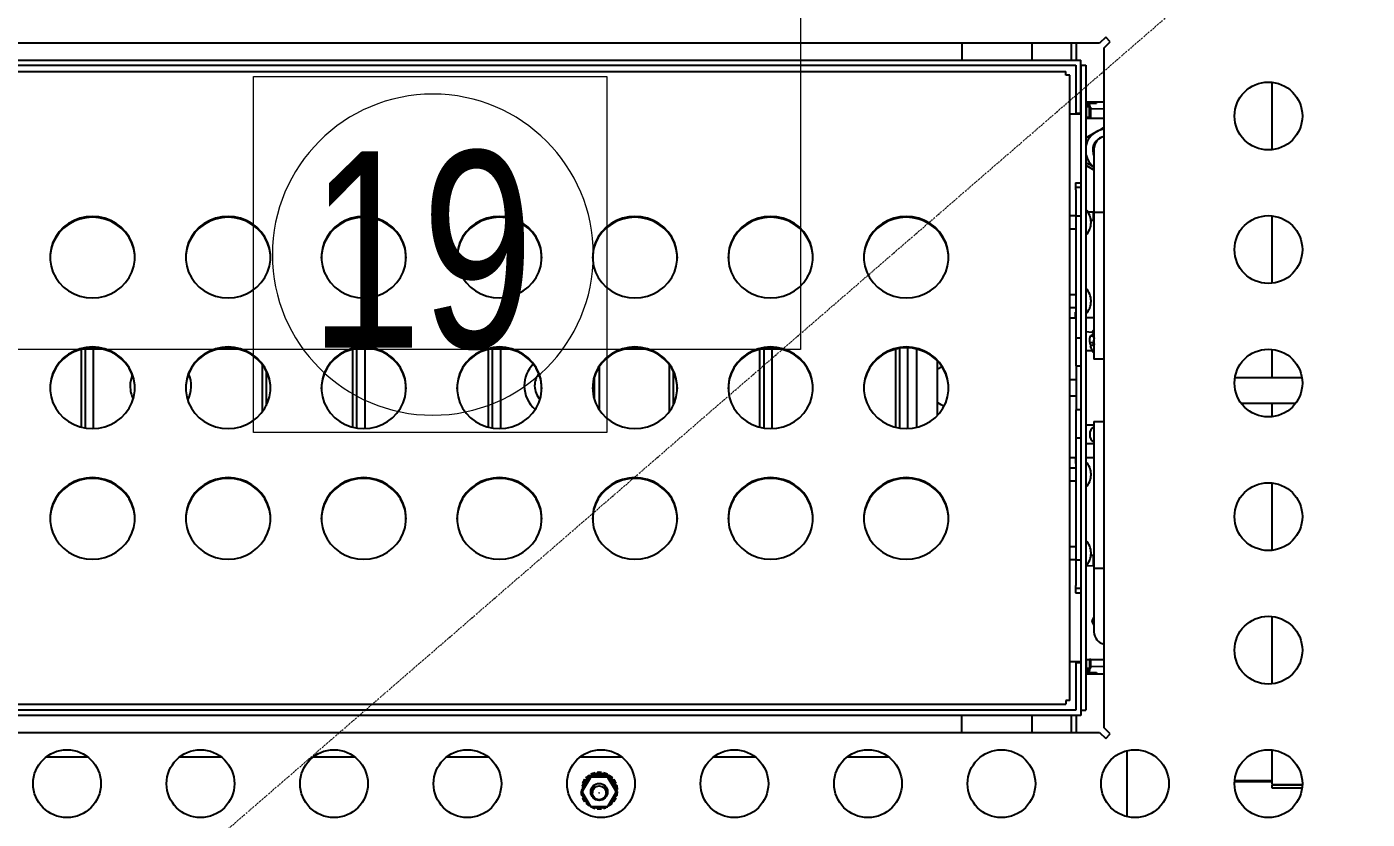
# Model space of a CAD drawing. Header units: inches. Extents: x 15 to 18199, y 5 to 12862.
# Drawn here: x 6430.6 to 6930.1, y 9501.6 to 9796.8 of the extents above; entities that cross this region are included whole.
import ezdxf

# ---------------------------------------------------------------- set-up
doc = ezdxf.new("R2010")
doc.units = ezdxf.units.IN
doc.header["$MEASUREMENT"] = 0
doc.linetypes.add('STRICHPUNKT', pattern=[1, 0.5, -0.25, 0, -0.25])
for name, color, linetype, lineweight in [('410AB', 90, 'Continuous', 13), ('500', 4, 'Continuous', 13), ('610', 4, 'STRICHPUNKT', 13), ('arrow', 75, 'Continuous', 13)]:
    doc.layers.add(name, color=color, linetype=linetype, lineweight=lineweight)
doc.layers.add('BK BO', color=41, linetype='Continuous')
doc.styles.add('A', font='swisscl.ttf')

# ---------------------------------------------------------------- blocks, each defined once
blk = doc.blocks.new('A$C0A803AA6')
at = {"layer": '410AB', "flags": 128}
blk.add_lwpolyline([(1013.49, 1120.8), (1013.5, 870.8), (513.5, 870.79), (513.49, 1120.79)], close=True, dxfattribs=at)
at = {"layer": '410AB'}
blk.add_solid([(1013.49, 1120.8), (587.71, 1053.97), (513.49, 1120.79), (513.5, 870.79)], dxfattribs=at)
at = {"layer": '610'}
blk.add_line((0, 0), (1527, 1320.8), dxfattribs=at)
blk = doc.blocks.new('D-Broiler-Duke-FBB')
at = {"layer": 'BK BO', "color": 250}
for p, q in [((80893.66, 11957.57), (80194.63, 11957.57)), ((80842.25, 11957.57), (80842.25, 11951.28)), ((80868.48, 11951.28), (80868.48, 11957.57)), ((80883, 11957.57), (80883, 11951.28)), ((80884.89, 11957.57), (80884.89, 11951.28)), ((80895.91, 11959.82), (80893.66, 11957.57)), ((80895.38, 11955.86), (80897.63, 11958.11)), ((80897.63, 11958.11), (80895.91, 11959.82)), ((80895.38, 11702.56), (80895.38, 11955.86)), ((80200.62, 11951.28), (80886.66, 11951.28)), ((80202.51, 11949.39), (80884.77, 11949.39)), ((80206.18, 11947.11), (80881.1, 11947.11)), ((80881.1, 11945.72), (80881.1, 11947.11)), ((80884.64, 11949.39), (80884.64, 11949.01)), ((80884.64, 11949.01), (80884.77, 11949.01)), ((80884.77, 11949.39), (80884.77, 11931.55)), ((80886.66, 11931.55), (80886.66, 11951.28)), ((80886.66, 11949.39), (80888.56, 11949.39)), ((80886.66, 11949.39), (80886.66, 11709.08)), ((80888.56, 11949.39), (80888.56, 11709.08)), ((80882.49, 11945.72), (80881.1, 11945.72)), ((80882.49, 11712.75), (80882.49, 11945.72)), ((80957.88, 11917.9), (80957.88, 11943.02)), ((80884.77, 11931.55), (80886.66, 11931.55)), ((80888.56, 11935.8), (80895.38, 11935.8)), ((80888.68, 11935.8), (80888.68, 11929.56)), ((80888.68, 11934.37), (80889.47, 11934.88)), ((80889.47, 11934.88), (80888.68, 11934.4)), ((80888.68, 11934.53), (80889.47, 11934.88)), ((80889.84, 11934.22), (80888.68, 11934.22)), ((80889.84, 11933.84), (80888.68, 11933.84)), ((80889.47, 11935.27), (80888.69, 11935.31)), ((80889.47, 11934.88), (80889.16, 11934.84)), ((80889.47, 11934.88), (80889.3, 11934.22)), ((80889.47, 11935.8), (80889.47, 11935.27)), ((80889.47, 11934.88), (80889.47, 11935.27)), ((80889.47, 11935.27), (80892.52, 11935.27)), ((80889.79, 11935.27), (80889.84, 11934.22)), ((80889.84, 11934.22), (80889.84, 11933.84)), ((80890.43, 11933.74), (80889.84, 11933.84)), ((80889.84, 11929.94), (80889.84, 11933.84)), ((80889.84, 11933.28), (80890.43, 11933.28)), ((80890.43, 11932.48), (80889.84, 11932.48)), ((80890.43, 11933.28), (80890.43, 11933.74)), ((80890.43, 11933.28), (80895.38, 11933.11)), ((80890.43, 11932.48), (80890.43, 11933.28)), ((80890.43, 11931.26), (80890.43, 11932.48)), ((80892.52, 11935.8), (80892.52, 11935.27)), ((80882.49, 11931.34), (80886.66, 11931.34)), ((80895.38, 11929.56), (80888.56, 11929.56)), ((80889.84, 11929.94), (80888.68, 11929.94)), ((80889.84, 11931.26), (80890.43, 11931.26)), ((80890.43, 11930.7), (80889.84, 11930.7)), ((80890.43, 11929.95), (80889.84, 11929.94)), ((80889.84, 11929.94), (80889.84, 11929.58)), ((80890.43, 11929.95), (80890.43, 11931.26)), ((80890.43, 11929.56), (80890.43, 11929.95)), ((80888.56, 11922.35), (80892.34, 11924.58)), ((80891.55, 11918.18), (80891.55, 11894.5)), ((80888.56, 11912.14), (80891.55, 11910.38)), ((80884.64, 11905.58), (80886.66, 11905.58)), ((80884.64, 11905.58), (80884.64, 11902.91)), ((80884.64, 11903.93), (80886.66, 11903.93)), ((80884.64, 11902.91), (80884.77, 11902.91)), ((80884.77, 11902.91), (80884.77, 11893.33)), ((80884.77, 11893.23), (80882.49, 11893.23)), ((80884.77, 11893.33), (80886.66, 11893.33)), ((80884.77, 11893.33), (80884.77, 11847.86)), ((80889.21, 11894.82), (80891.55, 11894.82)), ((80891.55, 11891.58), (80890.42, 11891.58)), ((80891.21, 11894.82), (80891.21, 11891.58)), ((80891.55, 11894.5), (80891.55, 11839.84)), ((80895.38, 11894.5), (80891.55, 11894.5)), ((80957.88, 11868.15), (80957.88, 11893.28)), ((80882.49, 11888.48), (80884.77, 11888.48)), ((80890.45, 11890.78), (80890.45, 11890.92)), ((80884.77, 11863.91), (80882.49, 11863.91)), ((80890.45, 11861.47), (80890.45, 11861.61)), ((80882.49, 11859.16), (80884.77, 11859.16)), ((80884.64, 11857.44), (80884.77, 11857.44)), ((80884.64, 11855.28), (80884.64, 11857.44)), ((80884.64, 11857.18), (80884.77, 11857.18)), ((80882.49, 11855.28), (80884.64, 11855.28)), ((80884.77, 11855.28), (80884.64, 11855.28)), ((80891.55, 11855.28), (80888.56, 11855.28)), ((80884.77, 11847.86), (80886.66, 11847.86)), ((80884.77, 11847.86), (80884.77, 11837.45)), ((80888.56, 11850.16), (80890.78, 11849.95)), ((80891.32, 11848.25), (80890.15, 11848.63)), ((80890.78, 11849.95), (80891.48, 11849.5)), ((80891.55, 11848.74), (80891.32, 11848.25)), ((80514.15, 11843.55), (80514.15, 11814.58)), ((80515.68, 11843.88), (80515.68, 11814.25)), ((80518.8, 11814.04), (80518.8, 11844.1)), ((80615.28, 11843.57), (80615.28, 11814.57)), ((80616.81, 11843.89), (80616.81, 11814.24)), ((80619.93, 11814.04), (80619.93, 11844.1)), ((80665.84, 11843.57), (80665.84, 11814.56)), ((80667.37, 11843.9), (80667.37, 11814.24)), ((80670.49, 11814.04), (80670.49, 11844.1)), ((80766.97, 11843.59), (80766.97, 11814.55)), ((80768.5, 11843.91), (80768.5, 11814.23)), ((80771.62, 11814.04), (80771.62, 11844.1)), ((80817.53, 11843.59), (80817.53, 11814.54)), ((80819.06, 11843.91), (80819.06, 11814.23)), ((80822.18, 11814.04), (80822.18, 11844.1)), ((80825.38, 11843.66), (80825.38, 11814.47)), ((80890.91, 11843.05), (80888.56, 11843.05)), ((80889.83, 11846.16), (80891.06, 11846.23)), ((80891.28, 11845.11), (80890.1, 11844.73)), ((80891.06, 11846.23), (80891.28, 11845.11)), ((80891.3, 11842.54), (80891.55, 11842.75)), ((80957.88, 11833), (80957.88, 11843.54)), ((80581.57, 11837.99), (80581.57, 11820.15)), ((80707.25, 11820.98), (80707.25, 11837.15)), ((80733.26, 11837.89), (80733.26, 11820.25)), ((80833.28, 11819.01), (80833.28, 11839.13)), ((80884.77, 11837.45), (80886.66, 11837.45)), ((80884.89, 11837.45), (80884.89, 11821.02)), ((80895.38, 11839.84), (80891.55, 11839.84)), ((80583.1, 11835.57), (80583.1, 11822.56)), ((80705.36, 11833.16), (80705.36, 11824.98)), ((80734.79, 11835.42), (80734.79, 11822.72)), ((80884.89, 11832.16), (80882.49, 11832.16)), ((80969.02, 11833), (80944.08, 11833)), ((80882.49, 11826.25), (80884.89, 11826.25)), ((80946.35, 11823.52), (80966.75, 11823.52)), ((80957.88, 11818.41), (80957.88, 11823.52)), ((80884.77, 11821.02), (80884.77, 11810.6)), ((80886.66, 11821.02), (80884.77, 11821.02)), ((80891.55, 11816.69), (80891.55, 11762.03)), ((80891.55, 11816.69), (80895.38, 11816.69)), ((80888.56, 11815.41), (80891.55, 11815.41)), ((80884.77, 11810.6), (80884.77, 11765.13)), ((80884.77, 11810.6), (80886.66, 11810.6)), ((80891.55, 11808.31), (80888.56, 11808.31)), ((80884.64, 11803.18), (80882.49, 11803.18)), ((80884.64, 11803.18), (80884.64, 11801.02)), ((80884.64, 11803.18), (80884.77, 11803.18)), ((80891.55, 11803.18), (80888.56, 11803.18)), ((80884.77, 11799.3), (80882.49, 11799.3)), ((80884.64, 11801.29), (80884.77, 11801.29)), ((80884.77, 11801.02), (80884.64, 11801.02)), ((80890.45, 11796.86), (80890.45, 11797)), ((80882.49, 11794.55), (80884.77, 11794.55)), ((80957.88, 11768.67), (80957.88, 11793.8)), ((80884.77, 11769.99), (80882.49, 11769.99)), ((80890.41, 11766.83), (80891.55, 11766.83)), ((80890.45, 11767.54), (80890.45, 11767.69)), ((80891.21, 11766.83), (80891.21, 11762.76)), ((80882.49, 11765.24), (80884.77, 11765.24)), ((80884.77, 11765.13), (80886.66, 11765.13)), ((80884.77, 11765.13), (80884.77, 11755.56)), ((80891.55, 11762.76), (80888.56, 11762.86)), ((80891.55, 11762.03), (80891.55, 11738.34)), ((80891.55, 11762.03), (80895.38, 11762.03)), ((80884.64, 11755.56), (80884.77, 11755.56)), ((80884.64, 11755.56), (80884.64, 11752.89)), ((80884.64, 11754.54), (80886.66, 11754.54)), ((80884.64, 11752.89), (80886.66, 11752.89)), ((80890.82, 11742.38), (80891.55, 11743.69)), ((80890.82, 11742.18), (80891.55, 11743.45)), ((80890.82, 11742.38), (80890.82, 11742.18)), ((80891.55, 11740.92), (80890.82, 11742.18)), ((80957.88, 11718.93), (80957.88, 11744.06)), ((80886.66, 11727.12), (80882.49, 11727.12)), ((80884.77, 11726.92), (80886.66, 11726.92)), ((80884.77, 11726.92), (80884.77, 11709.08)), ((80886.66, 11726.92), (80886.66, 11707.19)), ((80888.56, 11728.02), (80895.38, 11728.02)), ((80888.68, 11728.02), (80888.68, 11722.61)), ((80889.84, 11728.02), (80889.84, 11724.71)), ((80890.43, 11727.96), (80889.84, 11727.96)), ((80890.43, 11727.4), (80889.84, 11727.4)), ((80890.43, 11727.4), (80890.43, 11728.02)), ((80890.43, 11726.18), (80890.43, 11727.4)), ((80895.38, 11722.61), (80888.56, 11722.61)), ((80889.84, 11724.71), (80888.68, 11724.71)), ((80888.68, 11724.44), (80889.84, 11724.44)), ((80889.47, 11723.54), (80888.68, 11724.05)), ((80888.68, 11724.02), (80889.47, 11723.54)), ((80889.47, 11723.54), (80888.68, 11723.88)), ((80888.68, 11723.49), (80889.47, 11723.15)), ((80889.37, 11722.72), (80888.68, 11723.11)), ((80889.47, 11723.15), (80888.69, 11723.1)), ((80889.47, 11723.54), (80889.16, 11723.58)), ((80889.3, 11724.44), (80889.47, 11723.54)), ((80889.47, 11723.15), (80889.37, 11722.72)), ((80889.47, 11723.15), (80889.47, 11723.54)), ((80889.47, 11723.15), (80889.47, 11722.61)), ((80889.47, 11723.15), (80892.52, 11723.15)), ((80889.84, 11724.44), (80889.79, 11723.15)), ((80889.84, 11726.18), (80890.43, 11726.18)), ((80890.43, 11725.38), (80889.84, 11725.38)), ((80889.84, 11724.71), (80890.43, 11724.92)), ((80889.84, 11724.71), (80889.84, 11724.44)), ((80890.43, 11725.38), (80890.43, 11726.18)), ((80890.43, 11725.38), (80895.38, 11725.55)), ((80890.43, 11724.92), (80890.43, 11725.38)), ((80892.52, 11723.15), (80892.52, 11722.61)), ((80882.49, 11712.75), (80881.1, 11712.75)), ((80881.1, 11712.75), (80881.1, 11711.35)), ((80886.66, 11707.19), (80200.62, 11707.19)), ((80884.77, 11709.08), (80202.51, 11709.08)), ((80206.18, 11711.35), (80881.1, 11711.35)), ((80842.25, 11700.84), (80842.25, 11707.19)), ((80868.48, 11700.84), (80868.48, 11707.19)), ((80883, 11707.19), (80883, 11700.84)), ((80884.64, 11709.46), (80884.77, 11709.46)), ((80884.64, 11709.46), (80884.64, 11709.08)), ((80884.89, 11707.19), (80884.89, 11700.84)), ((80886.66, 11709.08), (80888.56, 11709.08)), ((80897.63, 11700.31), (80895.38, 11702.56)), ((80194.63, 11700.84), (80893.66, 11700.84)), ((80893.66, 11700.84), (80895.91, 11698.59)), ((80895.91, 11698.59), (80897.63, 11700.31)), ((80501.18, 11691.77), (80516.58, 11691.77)), ((80550.92, 11691.77), (80566.32, 11691.77)), ((80600.66, 11691.77), (80616.06, 11691.77)), ((80650.4, 11691.77), (80665.8, 11691.77)), ((80700.14, 11691.77), (80715.54, 11691.77)), ((80749.89, 11691.77), (80765.28, 11691.77)), ((80799.63, 11691.77), (80815.02, 11691.77)), ((80903.84, 11694.03), (80903.84, 11669.47)), ((80957.88, 11681.39), (80957.88, 11694.32)), ((80700.93, 11681.87), (80701.35, 11681.65)), ((80703.82, 11684.29), (80701.02, 11679.45)), ((80703.82, 11683.87), (80701.02, 11679.04)), ((80702.08, 11682.92), (80701.74, 11683.26)), ((80702.08, 11682.98), (80701.74, 11683.26)), ((80702.54, 11683.52), (80702.08, 11682.98)), ((80702.57, 11683.5), (80702.08, 11682.92)), ((80702.08, 11682.92), (80702.08, 11682.98)), ((80702.23, 11683.84), (80702.57, 11683.5)), ((80703.82, 11684.29), (80703.47, 11684.88)), ((80703.82, 11684.29), (80703.47, 11684.88)), ((80704.4, 11684.62), (80703.82, 11684.29)), ((80704.4, 11684.62), (80703.82, 11684.29)), ((80703.82, 11683.87), (80703.82, 11684.29)), ((80704.12, 11685.26), (80704.4, 11684.62)), ((80710, 11684.62), (80704.4, 11684.62)), ((80704.4, 11684.62), (80704.4, 11684.21)), ((80710, 11684.21), (80704.4, 11684.21)), ((80705.72, 11685.31), (80705.65, 11685.81)), ((80705.72, 11685.37), (80705.65, 11685.81)), ((80706.46, 11685.5), (80705.72, 11685.37)), ((80706.47, 11685.44), (80705.72, 11685.31)), ((80705.72, 11685.31), (80705.72, 11685.37)), ((80706.39, 11685.94), (80706.47, 11685.44)), ((80707.94, 11685.44), (80708.01, 11685.94)), ((80708.68, 11685.37), (80707.94, 11685.5)), ((80708.68, 11685.31), (80707.94, 11685.44)), ((80708.76, 11685.81), (80708.68, 11685.31)), ((80708.76, 11685.81), (80708.68, 11685.37)), ((80708.68, 11685.31), (80708.68, 11685.37)), ((80710, 11684.21), (80710, 11684.62)), ((80710.58, 11684.29), (80710, 11684.62)), ((80710.94, 11684.88), (80710.58, 11684.29)), ((80710.58, 11684.29), (80710.58, 11683.87)), ((80713.38, 11679.45), (80710.58, 11684.29)), ((80713.38, 11679.04), (80710.58, 11683.87)), ((80711.84, 11683.5), (80712.18, 11683.84)), ((80712.32, 11682.92), (80711.84, 11683.5)), ((80712.32, 11682.98), (80711.86, 11683.52)), ((80712.67, 11683.26), (80712.32, 11682.92)), ((80712.67, 11683.26), (80712.32, 11682.98)), ((80712.32, 11682.92), (80712.32, 11682.98)), ((80713.06, 11681.65), (80713.48, 11681.87)), ((80957.88, 11682.41), (80943.93, 11682.41)), ((80943.97, 11682.95), (80957.88, 11682.95)), ((80700.39, 11679.57), (80701.02, 11679.45)), ((80700.84, 11678.75), (80700.39, 11678.81)), ((80701.09, 11680.94), (80700.67, 11681.16)), ((80700.67, 11677.22), (80701.09, 11677.31)), ((80701.01, 11679.12), (80700.84, 11678.75)), ((80701.01, 11679.12), (80701.01, 11678.71)), ((80701.02, 11679.45), (80701.02, 11679.04)), ((80701.02, 11678.37), (80703.82, 11673.54)), ((80701.35, 11681.65), (80701.09, 11680.94)), ((80701.09, 11680.94), (80701.09, 11681)), ((80701.09, 11677.31), (80701.35, 11676.6)), ((80704.64, 11679.38), (80704.64, 11678.36)), ((80709.77, 11678.36), (80709.77, 11679.38)), ((80710.58, 11673.54), (80713.38, 11678.37)), ((80713.32, 11680.94), (80713.06, 11681.65)), ((80713.06, 11676.6), (80713.32, 11677.31)), ((80713.32, 11681), (80713.08, 11681.66)), ((80713.74, 11681.16), (80713.32, 11680.94)), ((80713.74, 11681.16), (80713.32, 11681)), ((80713.32, 11680.94), (80713.32, 11681)), ((80713.32, 11677.31), (80713.74, 11677.22)), ((80713.38, 11679.45), (80714.02, 11679.57)), ((80713.38, 11679.04), (80713.38, 11679.45)), ((80714.02, 11678.81), (80713.38, 11679.04)), ((80713.39, 11678.71), (80713.39, 11679.12)), ((80713.57, 11678.75), (80713.39, 11679.12)), ((80714.02, 11678.81), (80713.57, 11678.75)), ((80957.88, 11681.39), (80969.18, 11681.39)), ((80969.18, 11681.26), (80957.88, 11681.26)), ((80957.88, 11680.05), (80957.88, 11681.26)), ((80969.07, 11680.05), (80957.88, 11680.05)), ((80701.35, 11676.66), (80700.93, 11676.51)), ((80701.35, 11676.6), (80700.93, 11676.51)), ((80701.74, 11675.11), (80702.08, 11675.34)), ((80702.08, 11675.34), (80702.57, 11674.76)), ((80702.57, 11674.82), (80702.23, 11674.54)), ((80702.57, 11674.76), (80702.23, 11674.54)), ((80704.4, 11673.21), (80704.12, 11673.12)), ((80704.4, 11673.21), (80710, 11673.21)), ((80705.65, 11672.57), (80705.72, 11672.95)), ((80705.72, 11672.95), (80706.47, 11672.82)), ((80706.47, 11672.88), (80706.39, 11672.44)), ((80706.47, 11672.82), (80706.39, 11672.44)), ((80707.94, 11672.82), (80708.68, 11672.95)), ((80708.01, 11672.44), (80707.94, 11672.88)), ((80708.01, 11672.44), (80707.94, 11672.82)), ((80708.68, 11672.95), (80708.76, 11672.57)), ((80710.28, 11673.12), (80710, 11673.21)), ((80710.28, 11673.12), (80710, 11673.21)), ((80710.83, 11673.97), (80710.94, 11673.5)), ((80711.84, 11674.76), (80712.32, 11675.34)), ((80712.18, 11674.54), (80711.84, 11674.82)), ((80712.18, 11674.54), (80711.84, 11674.76)), ((80712.32, 11675.34), (80712.67, 11675.11)), ((80713.48, 11676.51), (80713.06, 11676.66)), ((80713.48, 11676.51), (80713.06, 11676.6))]:
    blk.add_line(p, q, dxfattribs=at)
at = {"layer": 'BK BO', "color": 250, "flags": 128}
for points in [[(80888.68, 11935.31), (80888.8, 11935.37), (80889.37, 11935.69)], [(80889.37, 11935.31), (80888.8, 11934.99), (80888.68, 11934.93)], [(80889.37, 11935.69), (80889.38, 11935.65), (80889.37, 11935.31)], [(80892.34, 11924.58), (80894.18, 11925.62), (80895.38, 11926.29)], [(80891.08, 11917.77), (80891.26, 11916.42), (80891.55, 11915.6)], [(80891.55, 11911.4), (80890.51, 11912), (80888.56, 11913.08)], [(80891.55, 11910.23), (80891.06, 11910.52), (80889.2, 11911.62)], [(80534.16, 11877.55), (80534.12, 11878.69), (80533.77, 11880.94), (80533.07, 11883.11), (80532.05, 11885.15), (80530.72, 11887.03), (80529.11, 11888.7), (80527.27, 11890.11), (80525.22, 11891.25), (80523.03, 11892.08), (80520.72, 11892.59), (80518.37, 11892.76), (80516.02, 11892.59), (80513.72, 11892.08), (80511.52, 11891.25), (80509.47, 11890.11), (80507.63, 11888.7), (80506.02, 11887.03), (80504.69, 11885.15), (80503.67, 11883.11), (80502.97, 11880.94), (80502.62, 11878.69), (80502.58, 11877.55)], [(80518.37, 11893.08), (80516.02, 11892.91), (80513.72, 11892.41), (80511.52, 11891.58), (80509.47, 11890.44), (80507.63, 11889.03), (80506.02, 11887.36), (80504.69, 11885.48), (80503.67, 11883.44), (80502.97, 11881.26), (80502.62, 11879.02), (80502.62, 11876.74), (80502.97, 11874.5), (80503.67, 11872.33), (80504.69, 11870.28), (80506.02, 11868.4), (80507.63, 11866.74), (80509.47, 11865.32), (80511.52, 11864.18), (80513.72, 11863.35), (80516.02, 11862.85), (80518.37, 11862.68), (80520.72, 11862.85), (80523.03, 11863.35), (80525.22, 11864.18), (80527.27, 11865.32), (80529.11, 11866.74), (80530.72, 11868.4), (80532.05, 11870.28), (80533.07, 11872.33), (80533.77, 11874.5), (80534.12, 11876.74), (80534.12, 11879.02), (80533.77, 11881.26), (80533.07, 11883.44), (80532.05, 11885.48), (80530.72, 11887.36), (80529.11, 11889.03), (80527.27, 11890.44), (80525.22, 11891.58), (80523.03, 11892.41), (80520.72, 11892.91), (80518.37, 11893.08)], [(80584.7, 11877.55), (80584.66, 11878.69), (80584.3, 11880.94), (80583.61, 11883.11), (80582.58, 11885.15), (80581.26, 11887.03), (80579.65, 11888.7), (80577.8, 11890.11), (80575.76, 11891.25), (80573.56, 11892.08), (80571.26, 11892.59), (80568.91, 11892.76), (80566.55, 11892.59), (80564.25, 11892.08), (80562.06, 11891.25), (80560.01, 11890.11), (80558.17, 11888.7), (80556.56, 11887.03), (80555.23, 11885.15), (80554.21, 11883.11), (80553.51, 11880.94), (80553.16, 11878.69), (80553.11, 11877.55)], [(80568.91, 11893.08), (80566.55, 11892.91), (80564.25, 11892.41), (80562.06, 11891.58), (80560.01, 11890.44), (80558.17, 11889.03), (80556.56, 11887.36), (80555.23, 11885.48), (80554.21, 11883.44), (80553.51, 11881.26), (80553.16, 11879.02), (80553.16, 11876.74), (80553.51, 11874.5), (80554.21, 11872.33), (80555.23, 11870.28), (80556.56, 11868.4), (80558.17, 11866.74), (80560.01, 11865.32), (80562.06, 11864.18), (80564.25, 11863.35), (80566.55, 11862.85), (80568.91, 11862.68), (80571.26, 11862.85), (80573.56, 11863.35), (80575.76, 11864.18), (80577.8, 11865.32), (80579.65, 11866.74), (80581.26, 11868.4), (80582.58, 11870.28), (80583.61, 11872.33), (80584.3, 11874.5), (80584.66, 11876.74), (80584.66, 11879.02), (80584.3, 11881.26), (80583.61, 11883.44), (80582.58, 11885.48), (80581.26, 11887.36), (80579.65, 11889.03), (80577.8, 11890.44), (80575.76, 11891.58), (80573.56, 11892.41), (80571.26, 11892.91), (80568.91, 11893.08)], [(80635.24, 11877.55), (80635.19, 11878.69), (80634.84, 11880.94), (80634.15, 11883.11), (80633.12, 11885.15), (80631.79, 11887.03), (80630.19, 11888.7), (80628.34, 11890.11), (80626.3, 11891.25), (80624.1, 11892.08), (80621.8, 11892.59), (80619.44, 11892.76), (80617.09, 11892.59), (80614.79, 11892.08), (80612.59, 11891.25), (80610.55, 11890.11), (80608.7, 11888.7), (80607.1, 11887.03), (80605.77, 11885.15), (80604.74, 11883.11), (80604.05, 11880.94), (80603.7, 11878.69), (80603.65, 11877.55)], [(80619.44, 11893.08), (80617.09, 11892.91), (80614.79, 11892.41), (80612.59, 11891.58), (80610.55, 11890.44), (80608.7, 11889.03), (80607.1, 11887.36), (80605.77, 11885.48), (80604.74, 11883.44), (80604.05, 11881.26), (80603.7, 11879.02), (80603.7, 11876.74), (80604.05, 11874.5), (80604.74, 11872.33), (80605.77, 11870.28), (80607.1, 11868.4), (80608.7, 11866.74), (80610.55, 11865.32), (80612.59, 11864.18), (80614.79, 11863.35), (80617.09, 11862.85), (80619.44, 11862.68), (80621.8, 11862.85), (80624.1, 11863.35), (80626.3, 11864.18), (80628.34, 11865.32), (80630.19, 11866.74), (80631.79, 11868.4), (80633.12, 11870.28), (80634.15, 11872.33), (80634.84, 11874.5), (80635.19, 11876.74), (80635.19, 11879.02), (80634.84, 11881.26), (80634.15, 11883.44), (80633.12, 11885.48), (80631.79, 11887.36), (80630.19, 11889.03), (80628.34, 11890.44), (80626.3, 11891.58), (80624.1, 11892.41), (80621.8, 11892.91), (80619.44, 11893.08)], [(80685.78, 11877.55), (80685.73, 11878.69), (80685.38, 11880.94), (80684.68, 11883.11), (80683.66, 11885.15), (80682.33, 11887.03), (80680.72, 11888.7), (80678.88, 11890.11), (80676.83, 11891.25), (80674.64, 11892.08), (80672.34, 11892.59), (80669.98, 11892.76), (80667.63, 11892.59), (80665.33, 11892.08), (80663.13, 11891.25), (80661.09, 11890.11), (80659.24, 11888.7), (80657.63, 11887.03), (80656.31, 11885.15), (80655.28, 11883.11), (80654.59, 11880.94), (80654.23, 11878.69), (80654.19, 11877.55)], [(80669.98, 11893.08), (80667.63, 11892.91), (80665.33, 11892.41), (80663.13, 11891.58), (80661.09, 11890.44), (80659.24, 11889.03), (80657.63, 11887.36), (80656.31, 11885.48), (80655.28, 11883.44), (80654.59, 11881.26), (80654.23, 11879.02), (80654.23, 11876.74), (80654.59, 11874.5), (80655.28, 11872.33), (80656.31, 11870.28), (80657.63, 11868.4), (80659.24, 11866.74), (80661.09, 11865.32), (80663.13, 11864.18), (80665.33, 11863.35), (80667.63, 11862.85), (80669.98, 11862.68), (80672.34, 11862.85), (80674.64, 11863.35), (80676.83, 11864.18), (80678.88, 11865.32), (80680.72, 11866.74), (80682.33, 11868.4), (80683.66, 11870.28), (80684.68, 11872.33), (80685.38, 11874.5), (80685.73, 11876.74), (80685.73, 11879.02), (80685.38, 11881.26), (80684.68, 11883.44), (80683.66, 11885.48), (80682.33, 11887.36), (80680.72, 11889.03), (80678.88, 11890.44), (80676.83, 11891.58), (80674.64, 11892.41), (80672.34, 11892.91), (80669.98, 11893.08)], [(80736.31, 11877.55), (80736.27, 11878.69), (80735.92, 11880.94), (80735.22, 11883.11), (80734.2, 11885.15), (80732.87, 11887.03), (80731.26, 11888.7), (80729.42, 11890.11), (80727.37, 11891.25), (80725.17, 11892.08), (80722.87, 11892.59), (80720.52, 11892.76), (80718.17, 11892.59), (80715.86, 11892.08), (80713.67, 11891.25), (80711.62, 11890.11), (80709.78, 11888.7), (80708.17, 11887.03), (80706.84, 11885.15), (80705.82, 11883.11), (80705.12, 11880.94), (80704.77, 11878.69), (80704.73, 11877.55)], [(80720.52, 11893.08), (80718.17, 11892.91), (80715.86, 11892.41), (80713.67, 11891.58), (80711.62, 11890.44), (80709.78, 11889.03), (80708.17, 11887.36), (80706.84, 11885.48), (80705.82, 11883.44), (80705.12, 11881.26), (80704.77, 11879.02), (80704.77, 11876.74), (80705.12, 11874.5), (80705.82, 11872.33), (80706.84, 11870.28), (80708.17, 11868.4), (80709.78, 11866.74), (80711.62, 11865.32), (80713.67, 11864.18), (80715.86, 11863.35), (80718.17, 11862.85), (80720.52, 11862.68), (80722.87, 11862.85), (80725.17, 11863.35), (80727.37, 11864.18), (80729.42, 11865.32), (80731.26, 11866.74), (80732.87, 11868.4), (80734.2, 11870.28), (80735.22, 11872.33), (80735.92, 11874.5), (80736.27, 11876.74), (80736.27, 11879.02), (80735.92, 11881.26), (80735.22, 11883.44), (80734.2, 11885.48), (80732.87, 11887.36), (80731.26, 11889.03), (80729.42, 11890.44), (80727.37, 11891.58), (80725.17, 11892.41), (80722.87, 11892.91), (80720.52, 11893.08)], [(80786.85, 11877.55), (80786.81, 11878.69), (80786.45, 11880.94), (80785.76, 11883.11), (80784.73, 11885.15), (80783.4, 11887.03), (80781.8, 11888.7), (80779.95, 11890.11), (80777.91, 11891.25), (80775.71, 11892.08), (80773.41, 11892.59), (80771.06, 11892.76), (80768.7, 11892.59), (80766.4, 11892.08), (80764.2, 11891.25), (80762.16, 11890.11), (80760.31, 11888.7), (80758.71, 11887.03), (80757.38, 11885.15), (80756.36, 11883.11), (80755.66, 11880.94), (80755.31, 11878.69), (80755.26, 11877.55)], [(80771.06, 11893.08), (80768.7, 11892.91), (80766.4, 11892.41), (80764.2, 11891.58), (80762.16, 11890.44), (80760.31, 11889.03), (80758.71, 11887.36), (80757.38, 11885.48), (80756.36, 11883.44), (80755.66, 11881.26), (80755.31, 11879.02), (80755.31, 11876.74), (80755.66, 11874.5), (80756.36, 11872.33), (80757.38, 11870.28), (80758.71, 11868.4), (80760.31, 11866.74), (80762.16, 11865.32), (80764.2, 11864.18), (80766.4, 11863.35), (80768.7, 11862.85), (80771.06, 11862.68), (80773.41, 11862.85), (80775.71, 11863.35), (80777.91, 11864.18), (80779.95, 11865.32), (80781.8, 11866.74), (80783.4, 11868.4), (80784.73, 11870.28), (80785.76, 11872.33), (80786.45, 11874.5), (80786.81, 11876.74), (80786.81, 11879.02), (80786.45, 11881.26), (80785.76, 11883.44), (80784.73, 11885.48), (80783.4, 11887.36), (80781.8, 11889.03), (80779.95, 11890.44), (80777.91, 11891.58), (80775.71, 11892.41), (80773.41, 11892.91), (80771.06, 11893.08)], [(80837.39, 11877.55), (80837.34, 11878.69), (80836.99, 11880.94), (80836.3, 11883.11), (80835.27, 11885.15), (80833.94, 11887.03), (80832.34, 11888.7), (80830.49, 11890.11), (80828.45, 11891.25), (80826.25, 11892.08), (80823.95, 11892.59), (80821.59, 11892.76), (80819.24, 11892.59), (80816.94, 11892.08), (80814.74, 11891.25), (80812.7, 11890.11), (80810.85, 11888.7), (80809.25, 11887.03), (80807.92, 11885.15), (80806.89, 11883.11), (80806.2, 11880.94), (80805.85, 11878.69), (80805.8, 11877.55)], [(80821.59, 11893.08), (80819.24, 11892.91), (80816.94, 11892.41), (80814.74, 11891.58), (80812.7, 11890.44), (80810.85, 11889.03), (80809.25, 11887.36), (80807.92, 11885.48), (80806.89, 11883.44), (80806.2, 11881.26), (80805.85, 11879.02), (80805.85, 11876.74), (80806.2, 11874.5), (80806.89, 11872.33), (80807.92, 11870.28), (80809.25, 11868.4), (80810.85, 11866.74), (80812.7, 11865.32), (80814.74, 11864.18), (80816.94, 11863.35), (80819.24, 11862.85), (80821.59, 11862.68), (80823.95, 11862.85), (80826.25, 11863.35), (80828.45, 11864.18), (80830.49, 11865.32), (80832.34, 11866.74), (80833.94, 11868.4), (80835.27, 11870.28), (80836.3, 11872.33), (80836.99, 11874.5), (80837.34, 11876.74), (80837.34, 11879.02), (80836.99, 11881.26), (80836.3, 11883.44), (80835.27, 11885.48), (80833.94, 11887.36), (80832.34, 11889.03), (80830.49, 11890.44), (80828.45, 11891.58), (80826.25, 11892.41), (80823.95, 11892.91), (80821.59, 11893.08)], [(80534.16, 11828.9), (80534.12, 11830.04), (80533.77, 11832.29), (80533.07, 11834.46), (80532.05, 11836.51), (80530.72, 11838.38), (80529.11, 11840.05), (80527.27, 11841.46), (80525.22, 11842.6), (80523.03, 11843.43), (80520.72, 11843.94), (80518.37, 11844.11), (80516.02, 11843.94), (80513.72, 11843.43), (80511.52, 11842.6), (80509.47, 11841.46), (80507.63, 11840.05), (80506.02, 11838.38), (80504.69, 11836.51), (80503.67, 11834.46), (80502.97, 11832.29), (80502.62, 11830.04), (80502.58, 11828.9)], [(80518.37, 11844.44), (80516.02, 11844.27), (80513.72, 11843.76), (80511.52, 11842.93), (80509.47, 11841.79), (80507.63, 11840.38), (80506.02, 11838.71), (80504.69, 11836.83), (80503.67, 11834.79), (80502.97, 11832.62), (80502.62, 11830.37), (80502.62, 11828.1), (80502.97, 11825.85), (80503.67, 11823.68), (80504.69, 11821.63), (80506.02, 11819.75), (80507.63, 11818.09), (80509.47, 11816.67), (80511.52, 11815.54), (80513.72, 11814.71), (80516.02, 11814.2), (80518.37, 11814.03), (80520.72, 11814.2), (80523.03, 11814.71), (80525.22, 11815.54), (80527.27, 11816.67), (80529.11, 11818.09), (80530.72, 11819.75), (80532.05, 11821.63), (80533.07, 11823.68), (80533.77, 11825.85), (80534.12, 11828.1), (80534.12, 11830.37), (80533.77, 11832.62), (80533.07, 11834.79), (80532.05, 11836.83), (80530.72, 11838.71), (80529.11, 11840.38), (80527.27, 11841.79), (80525.22, 11842.93), (80523.03, 11843.76), (80520.72, 11844.27), (80518.37, 11844.44)], [(80584.7, 11828.9), (80584.66, 11830.04), (80584.3, 11832.29), (80583.61, 11834.46), (80582.58, 11836.51), (80581.26, 11838.38), (80579.65, 11840.05), (80577.8, 11841.46), (80575.76, 11842.6), (80573.56, 11843.43), (80571.26, 11843.94), (80568.91, 11844.11), (80566.55, 11843.94), (80564.25, 11843.43), (80562.06, 11842.6), (80560.01, 11841.46), (80558.17, 11840.05), (80556.56, 11838.38), (80555.23, 11836.51), (80554.21, 11834.46), (80553.51, 11832.29), (80553.16, 11830.04), (80553.11, 11828.9)], [(80568.91, 11844.44), (80566.55, 11844.27), (80564.25, 11843.76), (80562.06, 11842.93), (80560.01, 11841.79), (80558.17, 11840.38), (80556.56, 11838.71), (80555.23, 11836.83), (80554.21, 11834.79), (80553.51, 11832.62), (80553.16, 11830.37), (80553.16, 11828.1), (80553.51, 11825.85), (80554.21, 11823.68), (80555.23, 11821.63), (80556.56, 11819.75), (80558.17, 11818.09), (80560.01, 11816.67), (80562.06, 11815.54), (80564.25, 11814.71), (80566.55, 11814.2), (80568.91, 11814.03), (80571.26, 11814.2), (80573.56, 11814.71), (80575.76, 11815.54), (80577.8, 11816.67), (80579.65, 11818.09), (80581.26, 11819.75), (80582.58, 11821.63), (80583.61, 11823.68), (80584.3, 11825.85), (80584.66, 11828.1), (80584.66, 11830.37), (80584.3, 11832.62), (80583.61, 11834.79), (80582.58, 11836.83), (80581.26, 11838.71), (80579.65, 11840.38), (80577.8, 11841.79), (80575.76, 11842.93), (80573.56, 11843.76), (80571.26, 11844.27), (80568.91, 11844.44)], [(80635.24, 11828.9), (80635.19, 11830.04), (80634.84, 11832.29), (80634.15, 11834.46), (80633.12, 11836.51), (80631.79, 11838.38), (80630.19, 11840.05), (80628.34, 11841.46), (80626.3, 11842.6), (80624.1, 11843.43), (80621.8, 11843.94), (80619.44, 11844.11), (80617.09, 11843.94), (80614.79, 11843.43), (80612.59, 11842.6), (80610.55, 11841.46), (80608.7, 11840.05), (80607.1, 11838.38), (80605.77, 11836.51), (80604.74, 11834.46), (80604.05, 11832.29), (80603.7, 11830.04), (80603.65, 11828.9)], [(80619.44, 11844.44), (80617.09, 11844.27), (80614.79, 11843.76), (80612.59, 11842.93), (80610.55, 11841.79), (80608.7, 11840.38), (80607.1, 11838.71), (80605.77, 11836.83), (80604.74, 11834.79), (80604.05, 11832.62), (80603.7, 11830.37), (80603.7, 11828.1), (80604.05, 11825.85), (80604.74, 11823.68), (80605.77, 11821.63), (80607.1, 11819.75), (80608.7, 11818.09), (80610.55, 11816.67), (80612.59, 11815.54), (80614.79, 11814.71), (80617.09, 11814.2), (80619.44, 11814.03), (80621.8, 11814.2), (80624.1, 11814.71), (80626.3, 11815.54), (80628.34, 11816.67), (80630.19, 11818.09), (80631.79, 11819.75), (80633.12, 11821.63), (80634.15, 11823.68), (80634.84, 11825.85), (80635.19, 11828.1), (80635.19, 11830.37), (80634.84, 11832.62), (80634.15, 11834.79), (80633.12, 11836.83), (80631.79, 11838.71), (80630.19, 11840.38), (80628.34, 11841.79), (80626.3, 11842.93), (80624.1, 11843.76), (80621.8, 11844.27), (80619.44, 11844.44)], [(80685.78, 11828.9), (80685.73, 11830.04), (80685.38, 11832.29), (80684.68, 11834.46), (80683.66, 11836.51), (80682.33, 11838.38), (80680.72, 11840.05), (80678.88, 11841.46), (80676.83, 11842.6), (80674.64, 11843.43), (80672.34, 11843.94), (80669.98, 11844.11), (80667.63, 11843.94), (80665.33, 11843.43), (80663.13, 11842.6), (80661.09, 11841.46), (80659.24, 11840.05), (80657.63, 11838.38), (80656.31, 11836.51), (80655.28, 11834.46), (80654.59, 11832.29), (80654.23, 11830.04), (80654.19, 11828.9)], [(80669.98, 11844.44), (80667.63, 11844.27), (80665.33, 11843.76), (80663.13, 11842.93), (80661.09, 11841.79), (80659.24, 11840.38), (80657.63, 11838.71), (80656.31, 11836.83), (80655.28, 11834.79), (80654.59, 11832.62), (80654.23, 11830.37), (80654.23, 11828.1), (80654.59, 11825.85), (80655.28, 11823.68), (80656.31, 11821.63), (80657.63, 11819.75), (80659.24, 11818.09), (80661.09, 11816.67), (80663.13, 11815.54), (80665.33, 11814.71), (80667.63, 11814.2), (80669.98, 11814.03), (80672.34, 11814.2), (80674.64, 11814.71), (80676.83, 11815.54), (80678.88, 11816.67), (80680.72, 11818.09), (80682.33, 11819.75), (80683.66, 11821.63), (80684.68, 11823.68), (80685.38, 11825.85), (80685.73, 11828.1), (80685.73, 11830.37), (80685.38, 11832.62), (80684.68, 11834.79), (80683.66, 11836.83), (80682.33, 11838.71), (80680.72, 11840.38), (80678.88, 11841.79), (80676.83, 11842.93), (80674.64, 11843.76), (80672.34, 11844.27), (80669.98, 11844.44)], [(80736.31, 11828.9), (80736.27, 11830.04), (80735.92, 11832.29), (80735.22, 11834.46), (80734.2, 11836.51), (80732.87, 11838.38), (80731.26, 11840.05), (80729.42, 11841.46), (80727.37, 11842.6), (80725.17, 11843.43), (80722.87, 11843.94), (80720.52, 11844.11), (80718.17, 11843.94), (80715.86, 11843.43), (80713.67, 11842.6), (80711.62, 11841.46), (80709.78, 11840.05), (80708.17, 11838.38), (80706.84, 11836.51), (80705.82, 11834.46), (80705.12, 11832.29), (80704.77, 11830.04), (80704.73, 11828.9)], [(80720.52, 11844.44), (80718.17, 11844.27), (80715.86, 11843.76), (80713.67, 11842.93), (80711.62, 11841.79), (80709.78, 11840.38), (80708.17, 11838.71), (80706.84, 11836.83), (80705.82, 11834.79), (80705.12, 11832.62), (80704.77, 11830.37), (80704.77, 11828.1), (80705.12, 11825.85), (80705.82, 11823.68), (80706.84, 11821.63), (80708.17, 11819.75), (80709.78, 11818.09), (80711.62, 11816.67), (80713.67, 11815.54), (80715.86, 11814.71), (80718.17, 11814.2), (80720.52, 11814.03), (80722.87, 11814.2), (80725.17, 11814.71), (80727.37, 11815.54), (80729.42, 11816.67), (80731.26, 11818.09), (80732.87, 11819.75), (80734.2, 11821.63), (80735.22, 11823.68), (80735.92, 11825.85), (80736.27, 11828.1), (80736.27, 11830.37), (80735.92, 11832.62), (80735.22, 11834.79), (80734.2, 11836.83), (80732.87, 11838.71), (80731.26, 11840.38), (80729.42, 11841.79), (80727.37, 11842.93), (80725.17, 11843.76), (80722.87, 11844.27), (80720.52, 11844.44)], [(80786.85, 11828.9), (80786.81, 11830.04), (80786.45, 11832.29), (80785.76, 11834.46), (80784.73, 11836.51), (80783.4, 11838.38), (80781.8, 11840.05), (80779.95, 11841.46), (80777.91, 11842.6), (80775.71, 11843.43), (80773.41, 11843.94), (80771.06, 11844.11), (80768.7, 11843.94), (80766.4, 11843.43), (80764.2, 11842.6), (80762.16, 11841.46), (80760.31, 11840.05), (80758.71, 11838.38), (80757.38, 11836.51), (80756.36, 11834.46), (80755.66, 11832.29), (80755.31, 11830.04), (80755.26, 11828.9)], [(80771.06, 11844.44), (80768.7, 11844.27), (80766.4, 11843.76), (80764.2, 11842.93), (80762.16, 11841.79), (80760.31, 11840.38), (80758.71, 11838.71), (80757.38, 11836.83), (80756.36, 11834.79), (80755.66, 11832.62), (80755.31, 11830.37), (80755.31, 11828.1), (80755.66, 11825.85), (80756.36, 11823.68), (80757.38, 11821.63), (80758.71, 11819.75), (80760.31, 11818.09), (80762.16, 11816.67), (80764.2, 11815.54), (80766.4, 11814.71), (80768.7, 11814.2), (80771.06, 11814.03), (80773.41, 11814.2), (80775.71, 11814.71), (80777.91, 11815.54), (80779.95, 11816.67), (80781.8, 11818.09), (80783.4, 11819.75), (80784.73, 11821.63), (80785.76, 11823.68), (80786.45, 11825.85), (80786.81, 11828.1), (80786.81, 11830.37), (80786.45, 11832.62), (80785.76, 11834.79), (80784.73, 11836.83), (80783.4, 11838.71), (80781.8, 11840.38), (80779.95, 11841.79), (80777.91, 11842.93), (80775.71, 11843.76), (80773.41, 11844.27), (80771.06, 11844.44)], [(80837.39, 11828.9), (80837.34, 11830.04), (80836.99, 11832.29), (80836.3, 11834.46), (80835.27, 11836.51), (80833.94, 11838.38), (80832.34, 11840.05), (80830.49, 11841.46), (80828.45, 11842.6), (80826.25, 11843.43), (80823.95, 11843.94), (80821.59, 11844.11), (80819.24, 11843.94), (80816.94, 11843.43), (80814.74, 11842.6), (80812.7, 11841.46), (80810.85, 11840.05), (80809.25, 11838.38), (80807.92, 11836.51), (80806.89, 11834.46), (80806.2, 11832.29), (80805.85, 11830.04), (80805.8, 11828.9)], [(80821.59, 11844.44), (80819.24, 11844.27), (80816.94, 11843.76), (80814.74, 11842.93), (80812.7, 11841.79), (80810.85, 11840.38), (80809.25, 11838.71), (80807.92, 11836.83), (80806.89, 11834.79), (80806.2, 11832.62), (80805.85, 11830.37), (80805.85, 11828.1), (80806.2, 11825.85), (80806.89, 11823.68), (80807.92, 11821.63), (80809.25, 11819.75), (80810.85, 11818.09), (80812.7, 11816.67), (80814.74, 11815.54), (80816.94, 11814.71), (80819.24, 11814.2), (80821.59, 11814.03), (80823.95, 11814.2), (80826.25, 11814.71), (80828.45, 11815.54), (80830.49, 11816.67), (80832.34, 11818.09), (80833.94, 11819.75), (80835.27, 11821.63), (80836.3, 11823.68), (80836.99, 11825.85), (80837.34, 11828.1), (80837.34, 11830.37), (80836.99, 11832.62), (80836.3, 11834.79), (80835.27, 11836.83), (80833.94, 11838.71), (80832.34, 11840.38), (80830.49, 11841.79), (80828.45, 11842.93), (80826.25, 11843.76), (80823.95, 11844.27), (80821.59, 11844.44)], [(80534.16, 11780.26), (80534.12, 11781.39), (80533.77, 11783.64), (80533.07, 11785.81), (80532.05, 11787.86), (80530.72, 11789.73), (80529.11, 11791.4), (80527.27, 11792.82), (80525.22, 11793.95), (80523.03, 11794.78), (80520.72, 11795.29), (80518.37, 11795.46), (80516.02, 11795.29), (80513.72, 11794.78), (80511.52, 11793.95), (80509.47, 11792.82), (80507.63, 11791.4), (80506.02, 11789.73), (80504.69, 11787.86), (80503.67, 11785.81), (80502.97, 11783.64), (80502.62, 11781.39), (80502.58, 11780.26)], [(80518.37, 11795.79), (80516.02, 11795.62), (80513.72, 11795.11), (80511.52, 11794.28), (80509.47, 11793.14), (80507.63, 11791.73), (80506.02, 11790.06), (80504.69, 11788.19), (80503.67, 11786.14), (80502.97, 11783.97), (80502.62, 11781.72), (80502.62, 11779.45), (80502.97, 11777.2), (80503.67, 11775.03), (80504.69, 11772.98), (80506.02, 11771.11), (80507.63, 11769.44), (80509.47, 11768.02), (80511.52, 11766.89), (80513.72, 11766.06), (80516.02, 11765.55), (80518.37, 11765.38), (80520.72, 11765.55), (80523.03, 11766.06), (80525.22, 11766.89), (80527.27, 11768.02), (80529.11, 11769.44), (80530.72, 11771.11), (80532.05, 11772.98), (80533.07, 11775.03), (80533.77, 11777.2), (80534.12, 11779.45), (80534.12, 11781.72), (80533.77, 11783.97), (80533.07, 11786.14), (80532.05, 11788.19), (80530.72, 11790.06), (80529.11, 11791.73), (80527.27, 11793.14), (80525.22, 11794.28), (80523.03, 11795.11), (80520.72, 11795.62), (80518.37, 11795.79)], [(80584.7, 11780.26), (80584.66, 11781.39), (80584.3, 11783.64), (80583.61, 11785.81), (80582.58, 11787.86), (80581.26, 11789.73), (80579.65, 11791.4), (80577.8, 11792.82), (80575.76, 11793.95), (80573.56, 11794.78), (80571.26, 11795.29), (80568.91, 11795.46), (80566.55, 11795.29), (80564.25, 11794.78), (80562.06, 11793.95), (80560.01, 11792.82), (80558.17, 11791.4), (80556.56, 11789.73), (80555.23, 11787.86), (80554.21, 11785.81), (80553.51, 11783.64), (80553.16, 11781.39), (80553.11, 11780.26)], [(80568.91, 11795.79), (80566.55, 11795.62), (80564.25, 11795.11), (80562.06, 11794.28), (80560.01, 11793.14), (80558.17, 11791.73), (80556.56, 11790.06), (80555.23, 11788.19), (80554.21, 11786.14), (80553.51, 11783.97), (80553.16, 11781.72), (80553.16, 11779.45), (80553.51, 11777.2), (80554.21, 11775.03), (80555.23, 11772.98), (80556.56, 11771.11), (80558.17, 11769.44), (80560.01, 11768.02), (80562.06, 11766.89), (80564.25, 11766.06), (80566.55, 11765.55), (80568.91, 11765.38), (80571.26, 11765.55), (80573.56, 11766.06), (80575.76, 11766.89), (80577.8, 11768.02), (80579.65, 11769.44), (80581.26, 11771.11), (80582.58, 11772.98), (80583.61, 11775.03), (80584.3, 11777.2), (80584.66, 11779.45), (80584.66, 11781.72), (80584.3, 11783.97), (80583.61, 11786.14), (80582.58, 11788.19), (80581.26, 11790.06), (80579.65, 11791.73), (80577.8, 11793.14), (80575.76, 11794.28), (80573.56, 11795.11), (80571.26, 11795.62), (80568.91, 11795.79)], [(80635.24, 11780.26), (80635.19, 11781.39), (80634.84, 11783.64), (80634.15, 11785.81), (80633.12, 11787.86), (80631.79, 11789.73), (80630.19, 11791.4), (80628.34, 11792.82), (80626.3, 11793.95), (80624.1, 11794.78), (80621.8, 11795.29), (80619.44, 11795.46), (80617.09, 11795.29), (80614.79, 11794.78), (80612.59, 11793.95), (80610.55, 11792.82), (80608.7, 11791.4), (80607.1, 11789.73), (80605.77, 11787.86), (80604.74, 11785.81), (80604.05, 11783.64), (80603.7, 11781.39), (80603.65, 11780.26)], [(80619.44, 11795.79), (80617.09, 11795.62), (80614.79, 11795.11), (80612.59, 11794.28), (80610.55, 11793.14), (80608.7, 11791.73), (80607.1, 11790.06), (80605.77, 11788.19), (80604.74, 11786.14), (80604.05, 11783.97), (80603.7, 11781.72), (80603.7, 11779.45), (80604.05, 11777.2), (80604.74, 11775.03), (80605.77, 11772.98), (80607.1, 11771.11), (80608.7, 11769.44), (80610.55, 11768.02), (80612.59, 11766.89), (80614.79, 11766.06), (80617.09, 11765.55), (80619.44, 11765.38), (80621.8, 11765.55), (80624.1, 11766.06), (80626.3, 11766.89), (80628.34, 11768.02), (80630.19, 11769.44), (80631.79, 11771.11), (80633.12, 11772.98), (80634.15, 11775.03), (80634.84, 11777.2), (80635.19, 11779.45), (80635.19, 11781.72), (80634.84, 11783.97), (80634.15, 11786.14), (80633.12, 11788.19), (80631.79, 11790.06), (80630.19, 11791.73), (80628.34, 11793.14), (80626.3, 11794.28), (80624.1, 11795.11), (80621.8, 11795.62), (80619.44, 11795.79)], [(80685.78, 11780.26), (80685.73, 11781.39), (80685.38, 11783.64), (80684.68, 11785.81), (80683.66, 11787.86), (80682.33, 11789.73), (80680.72, 11791.4), (80678.88, 11792.82), (80676.83, 11793.95), (80674.64, 11794.78), (80672.34, 11795.29), (80669.98, 11795.46), (80667.63, 11795.29), (80665.33, 11794.78), (80663.13, 11793.95), (80661.09, 11792.82), (80659.24, 11791.4), (80657.63, 11789.73), (80656.31, 11787.86), (80655.28, 11785.81), (80654.59, 11783.64), (80654.23, 11781.39), (80654.19, 11780.26)], [(80669.98, 11795.79), (80667.63, 11795.62), (80665.33, 11795.11), (80663.13, 11794.28), (80661.09, 11793.14), (80659.24, 11791.73), (80657.63, 11790.06), (80656.31, 11788.19), (80655.28, 11786.14), (80654.59, 11783.97), (80654.23, 11781.72), (80654.23, 11779.45), (80654.59, 11777.2), (80655.28, 11775.03), (80656.31, 11772.98), (80657.63, 11771.11), (80659.24, 11769.44), (80661.09, 11768.02), (80663.13, 11766.89), (80665.33, 11766.06), (80667.63, 11765.55), (80669.98, 11765.38), (80672.34, 11765.55), (80674.64, 11766.06), (80676.83, 11766.89), (80678.88, 11768.02), (80680.72, 11769.44), (80682.33, 11771.11), (80683.66, 11772.98), (80684.68, 11775.03), (80685.38, 11777.2), (80685.73, 11779.45), (80685.73, 11781.72), (80685.38, 11783.97), (80684.68, 11786.14), (80683.66, 11788.19), (80682.33, 11790.06), (80680.72, 11791.73), (80678.88, 11793.14), (80676.83, 11794.28), (80674.64, 11795.11), (80672.34, 11795.62), (80669.98, 11795.79)], [(80736.31, 11780.26), (80736.27, 11781.39), (80735.92, 11783.64), (80735.22, 11785.81), (80734.2, 11787.86), (80732.87, 11789.73), (80731.26, 11791.4), (80729.42, 11792.82), (80727.37, 11793.95), (80725.17, 11794.78), (80722.87, 11795.29), (80720.52, 11795.46), (80718.17, 11795.29), (80715.86, 11794.78), (80713.67, 11793.95), (80711.62, 11792.82), (80709.78, 11791.4), (80708.17, 11789.73), (80706.84, 11787.86), (80705.82, 11785.81), (80705.12, 11783.64), (80704.77, 11781.39), (80704.73, 11780.26)], [(80720.52, 11795.79), (80718.17, 11795.62), (80715.86, 11795.11), (80713.67, 11794.28), (80711.62, 11793.14), (80709.78, 11791.73), (80708.17, 11790.06), (80706.84, 11788.19), (80705.82, 11786.14), (80705.12, 11783.97), (80704.77, 11781.72), (80704.77, 11779.45), (80705.12, 11777.2), (80705.82, 11775.03), (80706.84, 11772.98), (80708.17, 11771.11), (80709.78, 11769.44), (80711.62, 11768.02), (80713.67, 11766.89), (80715.86, 11766.06), (80718.17, 11765.55), (80720.52, 11765.38), (80722.87, 11765.55), (80725.17, 11766.06), (80727.37, 11766.89), (80729.42, 11768.02), (80731.26, 11769.44), (80732.87, 11771.11), (80734.2, 11772.98), (80735.22, 11775.03), (80735.92, 11777.2), (80736.27, 11779.45), (80736.27, 11781.72), (80735.92, 11783.97), (80735.22, 11786.14), (80734.2, 11788.19), (80732.87, 11790.06), (80731.26, 11791.73), (80729.42, 11793.14), (80727.37, 11794.28), (80725.17, 11795.11), (80722.87, 11795.62), (80720.52, 11795.79)], [(80786.85, 11780.26), (80786.81, 11781.39), (80786.45, 11783.64), (80785.76, 11785.81), (80784.73, 11787.86), (80783.4, 11789.73), (80781.8, 11791.4), (80779.95, 11792.82), (80777.91, 11793.95), (80775.71, 11794.78), (80773.41, 11795.29), (80771.06, 11795.46), (80768.7, 11795.29), (80766.4, 11794.78), (80764.2, 11793.95), (80762.16, 11792.82), (80760.31, 11791.4), (80758.71, 11789.73), (80757.38, 11787.86), (80756.36, 11785.81), (80755.66, 11783.64), (80755.31, 11781.39), (80755.26, 11780.26)], [(80771.06, 11795.79), (80768.7, 11795.62), (80766.4, 11795.11), (80764.2, 11794.28), (80762.16, 11793.14), (80760.31, 11791.73), (80758.71, 11790.06), (80757.38, 11788.19), (80756.36, 11786.14), (80755.66, 11783.97), (80755.31, 11781.72), (80755.31, 11779.45), (80755.66, 11777.2), (80756.36, 11775.03), (80757.38, 11772.98), (80758.71, 11771.11), (80760.31, 11769.44), (80762.16, 11768.02), (80764.2, 11766.89), (80766.4, 11766.06), (80768.7, 11765.55), (80771.06, 11765.38), (80773.41, 11765.55), (80775.71, 11766.06), (80777.91, 11766.89), (80779.95, 11768.02), (80781.8, 11769.44), (80783.4, 11771.11), (80784.73, 11772.98), (80785.76, 11775.03), (80786.45, 11777.2), (80786.81, 11779.45), (80786.81, 11781.72), (80786.45, 11783.97), (80785.76, 11786.14), (80784.73, 11788.19), (80783.4, 11790.06), (80781.8, 11791.73), (80779.95, 11793.14), (80777.91, 11794.28), (80775.71, 11795.11), (80773.41, 11795.62), (80771.06, 11795.79)], [(80837.39, 11780.26), (80837.34, 11781.39), (80836.99, 11783.64), (80836.3, 11785.81), (80835.27, 11787.86), (80833.94, 11789.73), (80832.34, 11791.4), (80830.49, 11792.82), (80828.45, 11793.95), (80826.25, 11794.78), (80823.95, 11795.29), (80821.59, 11795.46), (80819.24, 11795.29), (80816.94, 11794.78), (80814.74, 11793.95), (80812.7, 11792.82), (80810.85, 11791.4), (80809.25, 11789.73), (80807.92, 11787.86), (80806.89, 11785.81), (80806.2, 11783.64), (80805.85, 11781.39), (80805.8, 11780.26)], [(80821.59, 11795.79), (80819.24, 11795.62), (80816.94, 11795.11), (80814.74, 11794.28), (80812.7, 11793.14), (80810.85, 11791.73), (80809.25, 11790.06), (80807.92, 11788.19), (80806.89, 11786.14), (80806.2, 11783.97), (80805.85, 11781.72), (80805.85, 11779.45), (80806.2, 11777.2), (80806.89, 11775.03), (80807.92, 11772.98), (80809.25, 11771.11), (80810.85, 11769.44), (80812.7, 11768.02), (80814.74, 11766.89), (80816.94, 11766.06), (80819.24, 11765.55), (80821.59, 11765.38), (80823.95, 11765.55), (80826.25, 11766.06), (80828.45, 11766.89), (80830.49, 11768.02), (80832.34, 11769.44), (80833.94, 11771.11), (80835.27, 11772.98), (80836.3, 11775.03), (80836.99, 11777.2), (80837.34, 11779.45), (80837.34, 11781.72), (80836.99, 11783.97), (80836.3, 11786.14), (80835.27, 11788.19), (80833.94, 11790.06), (80832.34, 11791.73), (80830.49, 11793.14), (80828.45, 11794.28), (80826.25, 11795.11), (80823.95, 11795.62), (80821.59, 11795.79)], [(80710.06, 11684.81), (80710.24, 11685.18), (80710.28, 11685.26)], [(80710.71, 11684.43), (80710.63, 11684.48), (80710.06, 11684.81)], [(80710.94, 11684.88), (80710.9, 11684.8), (80710.71, 11684.43)], [(80703.47, 11673.5), (80703.58, 11673.67), (80703.67, 11673.8)], [(80704.25, 11673.3), (80704.24, 11673.29), (80704.12, 11673.12)], [(80712.67, 11675.97), (80711.76, 11674.76), (80710.83, 11673.97)]]:
    blk.add_lwpolyline(points, dxfattribs=at)
at = {"layer": 'BK BO', "color": 250}
for centre, radius in [((80956.55, 11930.46), 12.63), ((80956.55, 11880.72), 12.63), ((80956.55, 11830.98), 12.63), ((80956.55, 11781.24), 12.63), ((80956.55, 11731.49), 12.63), ((80508.88, 11681.75), 12.63), ((80558.62, 11681.75), 12.63), ((80608.36, 11681.75), 12.63), ((80658.1, 11681.75), 12.63), ((80707.84, 11681.75), 12.63), ((80757.58, 11681.75), 12.63), ((80807.33, 11681.75), 12.63), ((80857.07, 11681.75), 12.63), ((80906.81, 11681.75), 12.63), ((80956.55, 11681.75), 12.63), ((80707.19, 11678.7), 3.15), ((80707.2, 11678.35), 2.56), ((80707.2, 11678.36), 0.0252)]:
    blk.add_circle(centre, radius, dxfattribs=at)
for centre, radius, start, end in [((80896.26, 11917.75), 7.87, 119.8716, 168.3608), ((80896.28, 11917.76), 5.2, 99.9792, 179.9033), ((80896.28, 11917.72), 5.2, 98.9639, 179.9018), ((80896.29, 11918.18), 4.74, 99.9985, 180), ((80896.29, 11917.71), 7.92, 96.6163, 119.8984), ((80896.26, 11917.77), 7.86, 191.6237, 233.2646), ((80895.77, 11915.46), 7.61, 209.8686, 210.2906), ((80883.73, 11890.92), 6.72, 0, 44.103), ((80883.73, 11890.78), 6.72, 315.897, 0), ((80883.73, 11861.61), 6.72, 0, 44.103), ((80883.73, 11861.47), 6.72, 315.897, 0), ((80896.14, 11846.61), 6.32, 161.2856, 184.044), ((80893.5, 11846.58), 3.55, 124.6673, 147.0015), ((80896.14, 11846.61), 6.32, 136.4986, 148.044), ((80896.14, 11846.61), 4.74, 165.2718, 194.7282), ((80893.5, 11846.58), 3.55, 186.6705, 209.5886), ((80896.14, 11846.61), 6.32, 197.2856, 220.044), ((80690.67, 11829.92), 11.38, 134.8354, 180), ((80837.55, 11829.92), 7.53, 110.0242, 124.5026), ((80543.8, 11829.92), 11.38, 158.4284, 180), ((80543.8, 11829.92), 11.38, 332.173, 23.712), ((80690.67, 11829.92), 7.53, 142.7577, 180), ((80543.8, 11829.92), 11.38, 180, 205.6406), ((80690.67, 11829.92), 11.38, 180, 230.1381), ((80690.67, 11829.92), 7.53, 180, 222.3098), ((80837.55, 11829.92), 7.53, 235.4974, 256.591), ((80837.55, 11829.92), 11.38, 247.9946, 249.2916), ((80893.5, 11811.84), 3.55, 123.1545, 236.8455), ((80883.73, 11797), 6.72, 0, 44.103), ((80883.73, 11796.86), 6.72, 315.897, 0), ((80883.73, 11767.69), 6.72, 0, 44.103), ((80883.73, 11767.54), 6.72, 315.897, 0), ((80896.29, 11738.34), 4.74, 180, 258.8804), ((80707.21, 11679.13), 6.31, 330.0287, 234.8233), ((80707.17, 11679.18), 6.79, 143.0752, 156.7356), ((80707.19, 11679.17), 6.82, 123.0797, 136.7051), ((80707.2, 11679.09), 6.2, 116.8077, 123.0046), ((80707.2, 11678.68), 6.2, 116.8058, 123.0054), ((80707.2, 11679.15), 6.84, 103.133, 116.7265), ((80707.2, 11679.14), 6.85, 83.2085, 96.7915), ((80707.21, 11679.15), 6.84, 63.2726, 76.8679), ((80707.21, 11679.09), 6.2, 56.9977, 63.1913), ((80707.21, 11678.68), 6.2, 56.9969, 63.1932), ((80707.22, 11679.17), 6.82, 43.2949, 56.9203), ((80707.24, 11679.18), 6.79, 23.2654, 36.9247), ((80707.15, 11679.19), 6.78, 183.1948, 196.8799), ((80707.15, 11679.12), 6.14, 176.8818, 180), ((80707.15, 11678.71), 6.14, 176.8823, 183.1177), ((80707.19, 11679.19), 3.14, 184.4204, 231.1624), ((80707.19, 11679.3), 3.14, 185.3728, 226.3046), ((80707.19, 11679.38), 2.55, 121.52, 179.9543), ((80707.21, 11679.38), 2.55, 0.045, 58.4807), ((80707.22, 11679.19), 3.14, 308.841, 355.5768), ((80707.22, 11679.3), 3.14, 313.6973, 354.6254), ((80707.25, 11679.12), 6.14, 0, 3.119), ((80707.25, 11678.71), 6.14, 356.8806, 3.1194), ((80707.25, 11679.19), 6.78, 3.1966, 16.8791), ((80707.25, 11679.19), 6.78, 343.1209, 356.8034), ((80707.17, 11679.19), 6.79, 203.2641, 216.9252), ((80707.19, 11679.21), 6.82, 223.2955, 236.9196), ((80707.2, 11678.74), 6.2, 236.9946, 243.1942), ((80707.2, 11679.23), 6.84, 243.2731, 256.8669), ((80707.2, 11679.17), 6.34, 250.0312, 289.9688), ((80707.2, 11679.24), 6.85, 263.2088, 276.7912), ((80707.21, 11679.23), 6.84, 283.1322, 296.7278), ((80707.21, 11678.74), 6.2, 296.8068, 303.0031), ((80707.22, 11679.21), 6.82, 303.0804, 316.7045), ((80707.24, 11679.19), 6.79, 323.0749, 336.7349)]:
    blk.add_arc(centre, radius, start, end, dxfattribs=at)
blk = doc.blocks.new('A$C48A1077E')
at = {"layer": '500'}
blk.add_blockref('D-Broiler-Duke-FBB', (-79851.94, -11040.8), dxfattribs=at)
blk = doc.blocks.new('A$C6C05235F')
blk.add_blockref('A$C0A803AA6', (0, 290.31))
at = {"layer": '500'}
blk.add_blockref('A$C48A1077E', (83.3, 358.41), dxfattribs=at)
blk = doc.blocks.new('WEE')
at = {"layer": 'arrow', "color": 1}
for p, q in [((31.42, -209.49), (31.42, -76.91)), ((31.42, -76.91), (163, -76.91)), ((163, -76.91), (163, -209.49)), ((163, -209.49), (31.42, -209.49))]:
    blk.add_line(p, q, dxfattribs=at)
blk.add_ellipse((98.21, -143.23), major_axis=(0.02, 59.81), ratio=1, start_param=-1.570506, end_param=4.712679, dxfattribs=at)

msp = doc.modelspace()

# ---------------------------------------------------------------- block references
at = {"lineweight": 50}
msp.add_blockref('WEE', (6483.74, 9855.16, 0), dxfattribs=at)
at = {"layer": '500', "lineweight": 50}
msp.add_blockref('A$C6C05235F', (5705.37, 8515.49, 0), dxfattribs=at)

# ---------------------------------------------------------------- texts
at = {"layer": 'arrow', "color": 1, "lineweight": 50, "style": 'A'}
msp.add_text('19', height=73.208, dxfattribs=at).set_placement((6536.04, 9677.26, 0))

doc.saveas('drawing.dxf')
